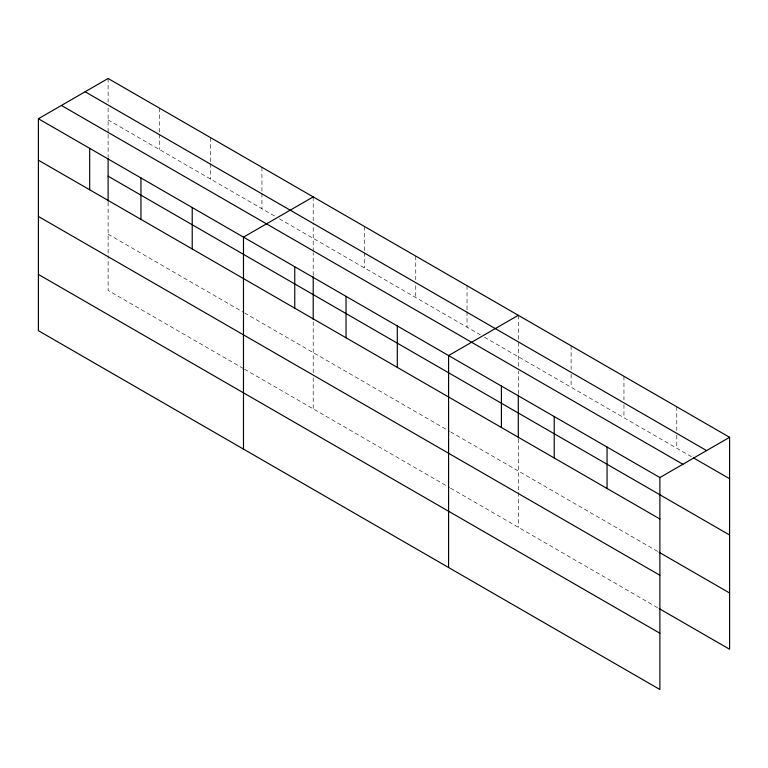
<?xml version="1.0" encoding="UTF-8"?>
<svg xmlns="http://www.w3.org/2000/svg" width="768" height="768" viewBox="0 0 768 768"><rect width="100%" height="100%" fill="white"/><g stroke="black" fill="none" stroke-linecap="round" stroke-linejoin="round"><path stroke-width="0.58" stroke-dasharray="3.84 2.88" d="M313.21 275.453L313.21 252.701M313.21 251.51L313.21 222.941M518.294 393.859L518.294 371.107M518.294 366.326L518.294 341.347M108.115 119.933L275.261 216.432M279.37 218.803L480.355 334.838M484.454 337.21L692.314 457.21M108.115 234.182L243.475 312.326M244.502 312.922L449.587 431.328M450.614 431.923L658.128 551.722M243.475 368.602L108.115 290.448L108.115 255.734M244.502 369.197L449.587 487.603M450.614 488.189L658.128 607.997M676.771 406.8L676.771 430.483M676.771 435.216L676.771 448.243M623.952 376.301L623.952 399.984M623.952 404.717L623.952 417.744M571.123 345.802L571.123 369.485M571.123 374.218L571.123 387.245M518.294 315.302L518.294 340.166M518.294 439.046L518.294 491.347M518.294 492.547L518.294 527.27M467.021 285.696L467.021 310.57M467.021 311.75L467.021 327.139M415.747 256.099L415.747 279.782M415.747 285.696L415.747 297.542M364.483 226.493L364.483 251.357M364.483 252.547L364.483 267.936M313.21 196.896L313.21 221.76M313.21 321.821L313.21 372.941M313.21 377.731L313.21 408.864M261.936 167.29L261.936 192.154M261.936 193.344L261.936 208.733M210.662 137.693L210.662 162.557M210.662 163.738L210.662 179.136M159.389 108.086L159.389 132.95M159.389 134.141L159.389 149.53M108.115 78.49L108.115 102.173M108.115 108.086L108.115 133.094M108.115 134.294L108.115 157.046M108.115 202.234L108.115 254.534"/><path stroke-width="1.15" d="M313.21 276.653L313.21 319.459M518.294 395.059L518.294 437.866M38.4 118.742L659.885 477.552L659.885 689.51L38.4 330.701L38.4 118.742L108.115 78.49L729.6 437.299L729.6 649.258L659.165 608.592M313.21 196.896L243.485 237.149L243.485 449.107M518.294 315.302L448.579 355.555L448.579 567.514M659.885 477.552L729.6 437.299M85.114 91.766L706.589 450.576M693.35 457.805L729.6 478.742M61.411 105.456L682.886 464.266M108.115 176.198L729.6 535.008M38.4 160.176L659.885 518.986M659.165 552.326L729.6 592.992M38.4 216.451L659.885 575.261M38.4 274.426L659.885 633.245M607.056 447.053L607.056 488.486M554.227 416.554L554.227 457.987M501.408 386.054L501.408 427.498M397.306 325.949L397.306 367.392M346.032 296.352L346.032 337.795M294.758 266.746L294.758 308.189M192.221 207.542L192.221 248.986M140.947 177.946L140.947 219.379M108.115 158.246L108.115 201.053M89.674 148.339L89.674 189.782"/></g></svg>
